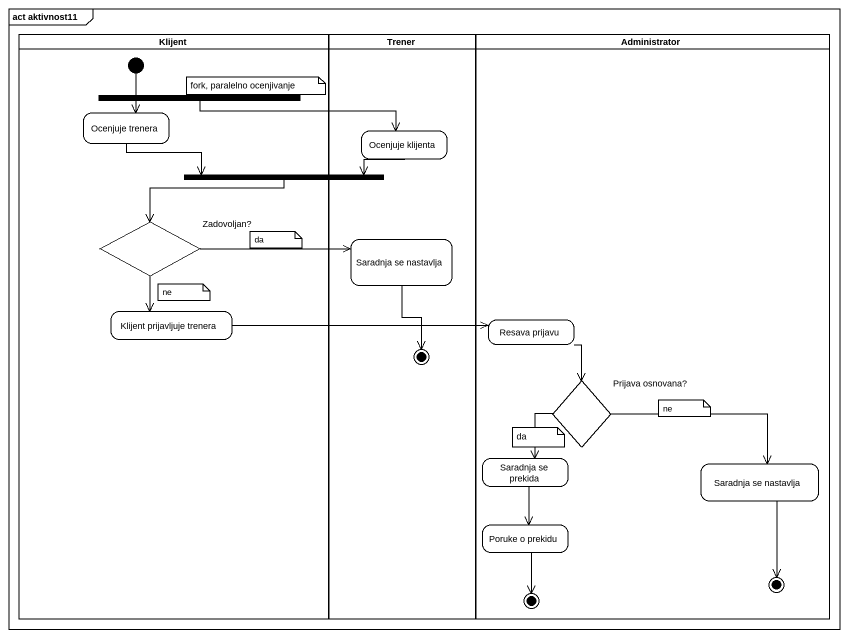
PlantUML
@startuml
mainframe act aktivnost11
hide empty description
state Klijent <<partition>> {
  state fork1 <<fork>>
  state "Ocenjuje trenera" as Ocenjuje_trenera
  state "Zadovoljan?" as Zadovoljan <<choice>>
  state "Klijent prijavljuje trenera" as Klijent_prijavljuje_trenera
  [*] --> Ocenjuje_trenera
}
state Trener <<partition>> {
  state "Ocenjuje klijenta" as Ocenjuje_klijenta
  state "Saradnja se nastavlja" as Saradnja_se_nastavlja
  Saradnja_se_nastavlja --> [*]
}
state Administrator <<partition>> {
  state "Resava prijavu" as Resava_prijavu
  state "Prijava osnovana?" as Prijava_osnovana <<choice>>
  state "Saradnja se prekida" as Saradnja_se_prekida
  state "Saradnja se nastavlja" as Saradnja_se_nastavlja_2
  state "Poruke o prekidu" as Poruke_o_prekidu
  state final2 <<end>>
  state final3 <<end>>
}
state fork2 <<join>>
fork1 -right-> Ocenjuje_klijenta
Ocenjuje_trenera -right-> fork2
Ocenjuje_klijenta -left-> fork2
fork2 -left-> Zadovoljan
Zadovoljan -right-> Saradnja_se_nastavlja
Zadovoljan --> Klijent_prijavljuje_trenera
Klijent_prijavljuje_trenera -right-> Resava_prijavu
Resava_prijavu --> Prijava_osnovana
Prijava_osnovana --> Saradnja_se_prekida
Prijava_osnovana -right-> Saradnja_se_nastavlja_2
Saradnja_se_prekida --> Poruke_o_prekidu
Saradnja_se_nastavlja_2 --> final3
Poruke_o_prekidu --> final2
note as N1
  fork, paralelno ocenjivanje
end note
note as N2
  da
end note
note as N3
  ne
end note
note as N4
  ne
end note
note as N5
  da
end note
@enduml
